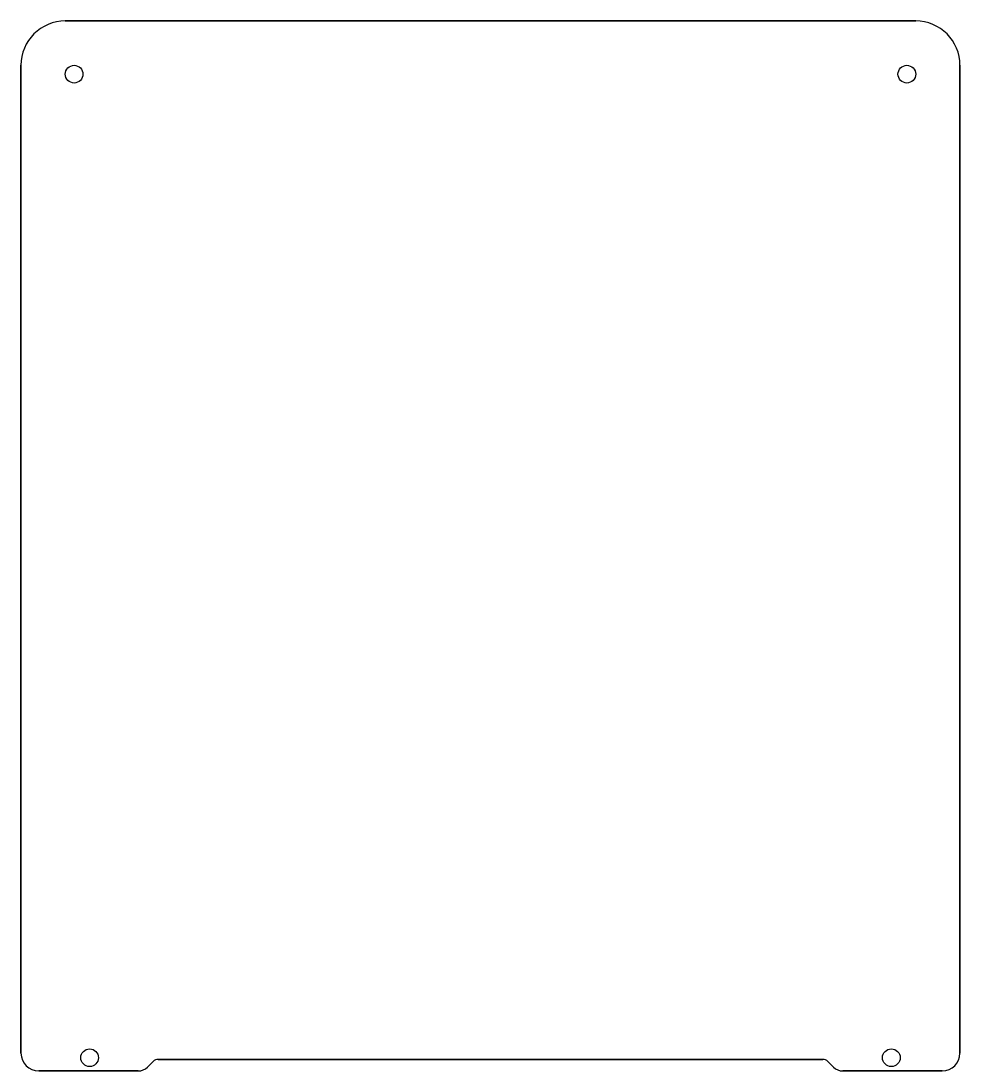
# Model space of a CAD drawing. Header units: millimetres. Extents: x -106 to 106, y -123 to 114.
import ezdxf

# ---------------------------------------------------------------- set-up
doc = ezdxf.new("R2010")
doc.units = ezdxf.units.MM
doc.layers.get('0').update_dxf_attribs({"linetype": 'CONTINUOUS'})

msp = doc.modelspace()

# ---------------------------------------------------------------- linework, layer by layer
for p, q in [((96, 113.75), (-96, 113.75)), ((-96, 113.75), (96, 113.75)), ((-106, 103.75), (-106, -119.25)), ((-106, -119.25), (-106, 103.75)), ((106, -119.25), (106, 103.75)), ((106, 103.75), (106, -119.25)), ((-75, -120.63), (75, -120.63)), ((75, -120.63), (-75, -120.63)), ((-77.42, -122.37), (-76.15, -121.1)), ((-76.15, -121.1), (-77.42, -122.37)), ((76.15, -121.1), (77.42, -122.37)), ((77.42, -122.37), (76.15, -121.1)), ((-102, -123.25), (-79.54, -123.25)), ((-79.54, -123.25), (-102, -123.25)), ((79.54, -123.25), (102, -123.25)), ((102, -123.25), (79.54, -123.25))]:
    msp.add_line(p, q)
for centre in [(-94, 101.75), (-94, 101.75), (94, 101.75), (94, 101.75), (-90.5, -120.25), (-90.5, -120.25), (90.5, -120.25), (90.5, -120.25)]:
    msp.add_circle(centre, 2)
for centre, radius, start, end in [((-96, 103.75), 10, 90, 180), ((-96, 103.75), 10, 90, 180), ((96, 103.75), 10, 0, 90), ((96, 103.75), 10, 0, 90), ((-102, -119.25), 4, 180, 270), ((-102, -119.25), 4, 180, 270), ((-75, -122.25), 1.63, 90.1013, 135), ((-75, -122.25), 1.63, 90.1013, 135), ((75, -122.25), 1.63, 45, 90), ((75, -122.25), 1.63, 45, 90), ((102, -119.25), 4, 270, 360), ((102, -119.25), 4, 270, 360), ((-79.54, -120.25), 3, 270, 315), ((-79.54, -120.25), 3, 270, 315), ((79.54, -120.25), 3, 225, 270), ((79.54, -120.25), 3, 225, 270)]:
    msp.add_arc(centre, radius, start, end)

doc.saveas('drawing.dxf')
